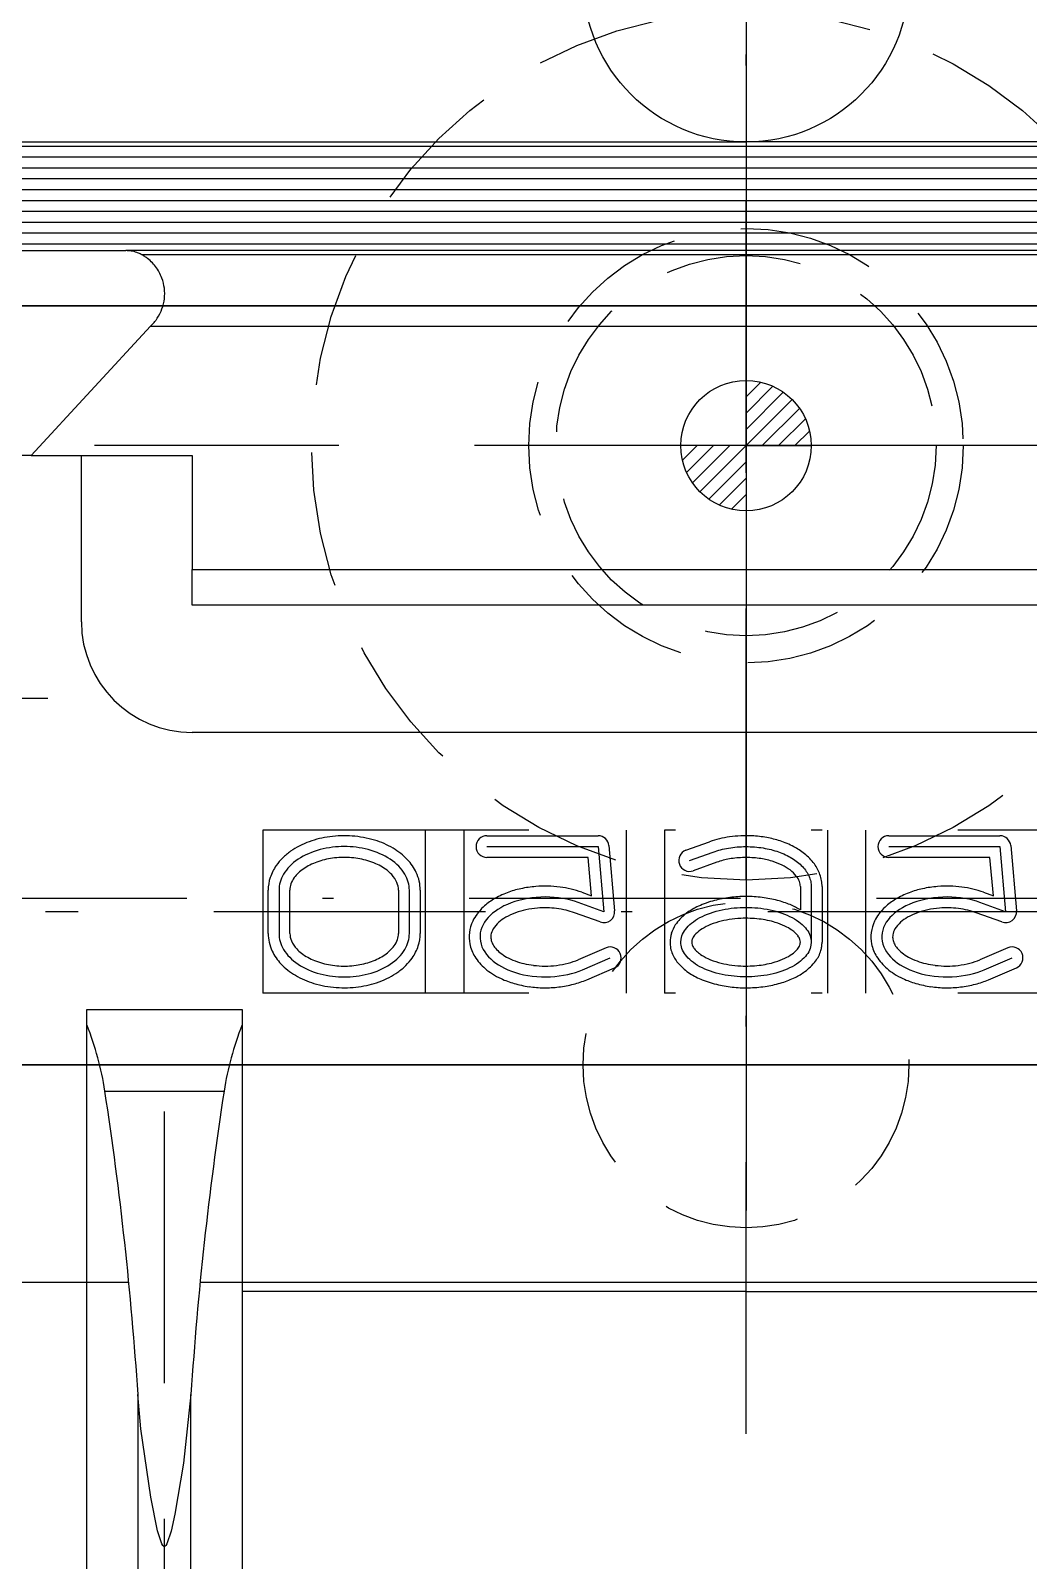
# Model space of a CAD drawing. Extents: x -430 to 437, y -440 to 538.
# Drawn here: x 188.74 to 197.93, y -111.57 to -97.48 of the extents above; entities that cross this region are included whole.
import ezdxf

# ---------------------------------------------------------------- set-up
doc = ezdxf.new("R2010")
doc.units = 0
for name, pattern in [('BORDER', [8.75, 2.5, -1.25, 2.5, -1.25, 0, -1.25]), ('DIVIDE', [6.25, 2.5, -1.25, 0, -1.25, 0, -1.25]), ('HIDDEN', [1.875, 1.25, -0.625])]:
    doc.linetypes.add(name, pattern=pattern)
for name, color, linetype in [('1', 7, 'CONTINUOUS'), ('100', 7, 'CONTINUOUS'), ('2', 7, 'CONTINUOUS'), ('200', 7, 'CONTINUOUS')]:
    doc.layers.add(name, color=color, linetype=linetype)

msp = doc.modelspace()

# ---------------------------------------------------------------- linework, layer by layer
at = {"layer": '1', "color": 141, "linetype": 'BORDER'}
for p, q in [((195.3318, -95.3048), (195.3318, -101.3048)), ((195.3318, -97.3048), (195.3318, -101.3048)), ((195.3318, -131.8538), (195.3318, -97.5477)), ((195.3318, -97.5548), (195.3318, -101.3048)), ((195.3318, -98.7048), (195.3318, -101.3048)), ((195.3318, -101.3048), (189.3318, -101.3048)), ((195.3318, -101.3048), (191.3318, -101.3048)), ((195.3318, -101.3048), (191.5818, -101.3048)), ((195.3318, -101.3048), (192.7318, -101.3048)), ((197.9318, -101.3048), (195.3318, -101.3048)), ((195.3318, -101.3048), (195.3318, -103.9048)), ((201.3318, -101.3048), (195.3318, -101.3048)), ((195.3318, -101.3048), (195.3318, -107.3048)), ((199.3318, -101.3048), (195.3318, -101.3048)), ((195.3318, -101.3048), (195.3318, -105.3048)), ((199.0818, -101.3048), (195.3318, -101.3048)), ((195.3318, -101.3048), (195.3318, -105.0548)), ((195.3318, -102.8468), (195.3318, -108.3468)), ((188.9018, -103.6333), (186.1518, -103.6333)), ((207.8818, -105.4758), (182.7818, -105.4758))]:
    msp.add_line(p, q, dxfattribs=at)
at = {"layer": '1', "color": 254, "linetype": 'CONTINUOUS'}
for p in [(183.8768, -98.5088), (206.7868, -98.5088)]:
    msp.add_line(p, (195.3318, -98.5088), dxfattribs=at)
at = {"layer": '1', "color": 7, "linetype": 'CONTINUOUS'}
for p, q in [((187.4268, -99.5088), (189.6198, -99.5088)), ((201.0438, -99.5088), (189.6198, -99.5088)), ((200.8946, -99.5477), (189.7691, -99.5477)), ((189.8478, -100.2048), (188.7487, -101.3958)), ((189.8478, -100.2048), (200.8158, -100.2048)), ((188.7487, -101.3958), (187.4268, -101.3958)), ((188.7487, -101.3958), (190.2318, -101.3958)), ((189.2118, -102.9258), (189.2118, -101.3958)), ((190.2318, -101.3958), (190.2318, -102.4446)), ((190.2318, -102.4446), (200.4318, -102.4446)), ((190.2318, -102.7728), (190.2318, -102.4446)), ((200.4318, -102.7728), (190.2318, -102.7728)), ((200.4318, -103.9458), (190.2318, -103.9458)), ((189.6487, -109.0111), (184.8768, -109.0111)), ((200.3587, -109.0111), (190.305, -109.0111))]:
    msp.add_line(p, q, dxfattribs=at)
at = {"layer": '1', "color": 121, "linetype": 'CONTINUOUS'}
for p, q in [((179.3318, -100.0188), (211.3318, -100.0188)), ((211.3318, -107.0058), (179.3318, -107.0058))]:
    msp.add_line(p, q, dxfattribs=at)
at = {"layer": '1', "color": 213, "linetype": 'CONTINUOUS'}
msp.add_line((211.3318, -100.0188), (179.3318, -100.0188), dxfattribs=at)
at = {"layer": '1', "color": 231, "linetype": 'CONTINUOUS'}
for p, q in [((195.3318, -101.3048), (195.3318, -100.7048)), ((195.4665, -100.7202), (195.3318, -100.8548)), ((195.5787, -100.758), (195.3318, -101.0048)), ((195.6744, -100.8123), (195.3318, -101.1548)), ((195.7561, -100.8806), (195.3318, -101.3048)), ((195.8244, -100.9623), (195.4818, -101.3048)), ((195.8787, -101.058), (195.6318, -101.3048)), ((195.9165, -101.1702), (195.7818, -101.3048)), ((195.3318, -101.3048), (194.7318, -101.3048)), ((194.7471, -101.4395), (194.8818, -101.3048)), ((194.785, -101.5517), (195.0318, -101.3048)), ((194.8392, -101.6474), (195.1818, -101.3048)), ((194.9076, -101.7291), (195.3318, -101.3048)), ((195.3318, -101.3048), (195.9318, -101.3048)), ((195.3318, -101.3048), (195.3318, -101.9048)), ((194.9892, -101.7974), (195.3318, -101.4548)), ((195.085, -101.8517), (195.3318, -101.6048)), ((195.1971, -101.8895), (195.3318, -101.7548))]:
    msp.add_line(p, q, dxfattribs=at)
at = {"layer": '1', "color": 71, "linetype": 'CONTINUOUS'}
msp.add_line((179.3318, -107.0058), (211.3318, -107.0058), dxfattribs=at)
at = {"layer": '1', "color": 254, "linetype": 'CONTINUOUS'}
msp.add_circle((195.3318, -97.0088), 1.5, dxfattribs=at)
at = {"layer": '1', "color": 121, "linetype": 'HIDDEN'}
for radius in [4, 2, 1.75]:
    msp.add_circle((195.3318, -101.3048), radius, dxfattribs=at)
at = {"layer": '1', "color": 231, "linetype": 'CONTINUOUS'}
msp.add_circle((195.3318, -101.3048), 0.6, dxfattribs=at)
at = {"layer": '1', "color": 7, "linetype": 'HIDDEN'}
msp.add_circle((195.3318, -107.0058), 1.5, dxfattribs=at)
at = {"layer": '1', "color": 7, "linetype": 'CONTINUOUS'}
for centre, radius, start, end in [((189.5718, -100.5082), 1.0005, 85.25366, 87.24707), ((189.6339, -99.7598), 0.2496, 81.26419, 85.25366), ((189.6335, -99.7623), 0.252, 69.55566, 81.25934), ((189.6345, -99.7597), 0.2493, 65.56131, 69.55562), ((189.324, -100.4429), 0.9998, 63.5664, 65.56131), ((189.0965, -100.6641), 1.3034, 57.51574, 58.93509), ((189.622, -99.8388), 0.325, 54.67411, 57.51574), ((189.5854, -99.8903), 0.3881, 37.20847, 54.67186), ((189.5631, -99.9073), 0.4162, 20.34912, 37.20847), ((189.5704, -99.9046), 0.4084, 353.35808, 20.34943), ((189.5669, -99.9042), 0.412, 326.47687, 353.35808), ((189.6277, -99.9494), 0.3361, 319.03115, 322.92002), ((189.5752, -99.9097), 0.4019, 322.92002, 326.47685), ((188.9355, -99.2839), 1.2964, 314.72915, 316.16264), ((189.6374, -99.9578), 0.3233, 316.16264, 319.03194), ((190.2318, -102.9258), 1.02, 180, 270)]:
    msp.add_arc(centre, radius, start, end, dxfattribs=at)
at = {"layer": '100', "color": 213, "linetype": 'CONTINUOUS'}
for p, q in [((184.8768, -98.5461), (205.7868, -98.5461)), ((184.8768, -98.6461), (205.7868, -98.6461)), ((184.8768, -98.7461), (205.7868, -98.7461)), ((184.8768, -98.8461), (205.7868, -98.8461)), ((184.8768, -98.9461), (205.7868, -98.9461)), ((184.8768, -99.0461), (205.7868, -99.0461)), ((184.8768, -99.1461), (205.7868, -99.1461)), ((184.8768, -99.2461), (205.7868, -99.2461)), ((184.8768, -99.3461), (205.7868, -99.3461)), ((184.8768, -99.4461), (205.7868, -99.4461))]:
    msp.add_line(p, q, dxfattribs=at)
at = {"layer": '2', "color": 7, "linetype": 'CONTINUOUS'}
for p, q in [((189.2628, -106.6428), (189.2628, -106.4958)), ((189.2628, -106.4958), (190.6908, -106.4958)), ((190.6908, -106.4958), (190.6908, -106.6428)), ((189.2628, -109.0923), (189.2628, -106.6428)), ((190.6908, -106.6428), (190.6908, -109.0923)), ((189.4284, -107.2477), (190.5253, -107.2477)), ((189.2628, -129.3862), (189.2628, -109.0111)), ((189.2628, -119.0103), (189.2628, -109.0923)), ((195.3318, -109.0923), (190.6908, -109.0923)), ((190.6908, -109.0923), (190.6908, -119.0103)), ((190.6908, -109.0923), (190.6908, -129.3862)), ((195.3318, -109.0923), (199.9728, -109.0923)), ((189.7328, -110.0412), (189.7328, -127.595)), ((189.7605, -110.3582), (189.7328, -110.0412)), ((189.7328, -110.0412), (189.7328, -119.0103)), ((190.2209, -110.0412), (190.153, -110.6738)), ((190.2209, -127.595), (190.2209, -110.0412)), ((190.2209, -119.0103), (190.2209, -110.0412)), ((189.8508, -110.9869), (189.7605, -110.3582)), ((190.153, -110.6738), (190.0735, -111.1435)), ((189.9139, -111.2973), (189.8508, -110.9869)), ((190.0735, -111.1435), (190.0393, -111.2988)), ((189.952, -111.4171), (189.9139, -111.2973)), ((189.9619, -111.4328), (189.952, -111.4171)), ((189.9982, -111.4178), (189.9878, -111.4332)), ((190.0393, -111.2988), (189.9982, -111.4178)), ((189.967, -111.4377), (189.9619, -111.4328)), ((189.9721, -111.4403), (189.967, -111.4377)), ((189.9773, -111.4404), (189.9721, -111.4403)), ((189.9825, -111.438), (189.9773, -111.4404)), ((189.9878, -111.4332), (189.9825, -111.438))]:
    msp.add_line(p, q, dxfattribs=at)
at = {"layer": '2', "color": 141, "linetype": 'BORDER'}
msp.add_line((189.9768, -131.3862), (189.9768, -107.0517), dxfattribs=at)
at = {"layer": '2', "color": 7, "linetype": 'CONTINUOUS'}
for centre, radius, start, end in [((186.602, -107.694), 2.8615, 8.97166, 21.55555), ((193.3517, -107.694), 2.8615, 158.44445, 171.02834), ((156.9298, -112.2101), 32.8749, 3.78279, 8.68169), ((223.0238, -112.2101), 32.8749, 171.31832, 176.21721)]:
    msp.add_arc(centre, radius, start, end, dxfattribs=at)
at = {"layer": '200', "color": 7, "linetype": 'DIVIDE'}
for p, q in [((190.8818, -104.8468), (190.8818, -106.3468)), ((199.7818, -104.8468), (190.8818, -104.8468)), ((192.3818, -106.3468), (192.3818, -104.8468)), ((192.7318, -104.8468), (192.7318, -106.3468)), ((194.2318, -106.3468), (194.2318, -104.8468)), ((194.5818, -104.8468), (194.5818, -106.3468)), ((196.0818, -104.8468), (196.0818, -106.3468)), ((196.4318, -104.8468), (196.4318, -106.3468)), ((199.7818, -106.3468), (190.8818, -106.3468))]:
    msp.add_line(p, q, dxfattribs=at)
at = {"layer": '200', "color": 7, "linetype": 'CONTINUOUS'}
for p, q in [((192.9458, -104.8968), (193.9698, -104.8968)), ((196.6458, -104.8968), (197.6698, -104.8968)), ((194.0694, -104.9881), (194.1219, -105.5881)), ((194.7781, -105.0306), (194.9959, -104.9527)), ((197.7694, -104.9881), (197.8219, -105.5881)), ((193.8782, -105.0968), (192.9458, -105.0968)), ((193.9091, -105.4496), (193.8782, -105.0968)), ((195.0632, -105.1411), (194.8455, -105.2189)), ((197.5782, -105.0968), (196.6458, -105.0968)), ((197.6091, -105.4496), (197.5782, -105.0968)), ((195.8318, -105.3647), (195.8318, -105.5785)), ((196.0318, -105.3647), (196.0318, -105.8768)), ((190.9318, -105.7968), (190.9318, -105.3968)), ((191.1318, -105.7968), (191.1318, -105.3968)), ((192.1318, -105.3968), (192.1318, -105.7968)), ((192.3318, -105.3968), (192.3318, -105.7968)), ((193.8198, -105.4175), (193.9091, -105.4496)), ((197.5198, -105.4175), (197.6091, -105.4496)), ((193.9884, -105.6909), (193.752, -105.6056)), ((197.6884, -105.6909), (197.452, -105.6056)), ((194.0425, -105.9288), (193.7857, -106.0387)), ((197.7425, -105.9288), (197.4857, -106.0387)), ((193.8644, -106.2226), (194.1212, -106.1127)), ((197.5644, -106.2226), (197.8212, -106.1127))]:
    msp.add_line(p, q, dxfattribs=at)
at = {"layer": '200', "color": 91, "linetype": 'BORDER'}
for p, q in [((191.2782, -105.0737), (191.2537, -105.0863)), ((191.3035, -105.062), (191.2782, -105.0737)), ((191.3296, -105.0513), (191.3035, -105.062)), ((191.3563, -105.0415), (191.3296, -105.0513)), ((191.3835, -105.0327), (191.3563, -105.0415)), ((191.411, -105.0249), (191.3835, -105.0327)), ((191.4388, -105.0181), (191.411, -105.0249)), ((191.4668, -105.0123), (191.4388, -105.0181)), ((191.4948, -105.0074), (191.4668, -105.0123)), ((191.5227, -105.0035), (191.4948, -105.0074)), ((191.5504, -105.0005), (191.5227, -105.0035)), ((191.5779, -104.9984), (191.5504, -105.0005)), ((191.6051, -104.9972), (191.5779, -104.9984)), ((191.6319, -104.9968), (191.6051, -104.9972)), ((191.6586, -104.9972), (191.6319, -104.9968)), ((191.6858, -104.9984), (191.6586, -104.9972)), ((191.7133, -105.0005), (191.6858, -104.9984)), ((191.741, -105.0035), (191.7133, -105.0005)), ((191.7689, -105.0074), (191.741, -105.0035)), ((191.7969, -105.0123), (191.7689, -105.0074)), ((191.8249, -105.0181), (191.7969, -105.0123)), ((191.8527, -105.0249), (191.8249, -105.0181)), ((191.8802, -105.0327), (191.8527, -105.0249)), ((191.9074, -105.0415), (191.8802, -105.0327)), ((191.9341, -105.0513), (191.9074, -105.0415)), ((191.9602, -105.062), (191.9341, -105.0513)), ((191.9855, -105.0737), (191.9602, -105.062)), ((192.01, -105.0863), (191.9855, -105.0737)), ((192.9459, -104.9968), (193.9698, -104.9968)), ((193.9698, -104.9968), (194.0223, -105.5968)), ((194.8118, -105.1248), (195.0295, -105.0469)), ((195.0295, -105.0469), (195.046, -105.0412)), ((195.046, -105.0412), (195.0628, -105.0358)), ((195.0628, -105.0358), (195.0801, -105.0307)), ((195.0801, -105.0307), (195.0977, -105.026)), ((195.0977, -105.026), (195.1157, -105.0215)), ((195.1157, -105.0215), (195.1341, -105.0174)), ((195.1341, -105.0174), (195.1527, -105.0136)), ((195.1527, -105.0136), (195.1716, -105.0101)), ((195.1716, -105.0101), (195.1908, -105.0071)), ((195.1908, -105.0071), (195.2102, -105.0044)), ((195.2102, -105.0044), (195.2299, -105.0021)), ((195.2299, -105.0021), (195.2496, -105.0003)), ((195.2496, -105.0003), (195.2696, -104.9988)), ((195.2696, -104.9988), (195.2896, -104.9977)), ((195.2896, -104.9977), (195.3097, -104.997)), ((195.3097, -104.997), (195.3298, -104.9968)), ((195.3298, -104.9968), (195.35, -104.997)), ((195.35, -104.997), (195.3701, -104.9975)), ((195.3701, -104.9975), (195.3901, -104.9985)), ((195.3901, -104.9985), (195.41, -104.9999)), ((195.41, -104.9999), (195.4298, -105.0017)), ((195.4298, -105.0017), (195.4495, -105.0039)), ((195.4495, -105.0039), (195.4689, -105.0065)), ((195.4689, -105.0065), (195.4882, -105.0095)), ((195.4882, -105.0095), (195.5071, -105.0128)), ((195.5071, -105.0128), (195.5258, -105.0166)), ((195.5258, -105.0166), (195.5442, -105.0206)), ((195.5442, -105.0206), (195.5622, -105.025)), ((195.5622, -105.025), (195.5799, -105.0297)), ((195.5799, -105.0297), (195.5972, -105.0348)), ((195.5972, -105.0348), (195.6142, -105.0401)), ((195.6142, -105.0401), (195.6307, -105.0457)), ((195.6307, -105.0457), (195.6469, -105.0516)), ((195.6469, -105.0516), (195.6629, -105.0579)), ((195.6629, -105.0579), (195.6787, -105.0645)), ((195.6787, -105.0645), (195.6942, -105.0715)), ((195.6942, -105.0715), (195.7095, -105.0789)), ((195.7095, -105.0789), (195.7245, -105.0866)), ((196.6459, -104.9968), (197.6698, -104.9968)), ((197.6698, -104.9968), (197.7223, -105.5968)), ((191.0989, -105.2131), (191.0857, -105.2312)), ((191.1136, -105.1953), (191.0989, -105.2131)), ((191.1297, -105.1779), (191.1136, -105.1953)), ((191.1472, -105.161), (191.1297, -105.1779)), ((191.1661, -105.1447), (191.1472, -105.161)), ((191.1862, -105.129), (191.1661, -105.1447)), ((191.2076, -105.114), (191.1862, -105.129)), ((191.2301, -105.0997), (191.2076, -105.114)), ((191.2537, -105.0863), (191.2301, -105.0997)), ((192.0336, -105.0997), (192.01, -105.0863)), ((192.0561, -105.114), (192.0336, -105.0997)), ((192.0775, -105.129), (192.0561, -105.114)), ((192.0976, -105.1447), (192.0775, -105.129)), ((192.1165, -105.161), (192.0976, -105.1447)), ((192.134, -105.1779), (192.1165, -105.161)), ((192.1501, -105.1953), (192.134, -105.1779)), ((192.1648, -105.2131), (192.1501, -105.1953)), ((192.178, -105.2312), (192.1648, -105.2131)), ((195.7245, -105.0866), (195.7391, -105.0946)), ((195.7391, -105.0946), (195.7534, -105.1029)), ((195.7534, -105.1029), (195.7673, -105.1116)), ((195.7673, -105.1116), (195.7807, -105.1206)), ((195.7807, -105.1206), (195.7937, -105.1299)), ((195.7937, -105.1299), (195.8062, -105.1395)), ((195.8062, -105.1395), (195.8183, -105.1494)), ((195.8183, -105.1494), (195.8298, -105.1595)), ((195.8298, -105.1595), (195.8407, -105.1698)), ((195.8407, -105.1698), (195.8511, -105.1804)), ((195.8511, -105.1804), (195.8609, -105.1912)), ((195.8609, -105.1912), (195.8701, -105.2022)), ((195.8701, -105.2022), (195.8786, -105.2134)), ((195.8786, -105.2134), (195.8866, -105.2247)), ((195.8866, -105.2247), (195.8939, -105.2361)), ((191.0343, -105.3609), (191.0325, -105.379)), ((191.0374, -105.3425), (191.0343, -105.3609)), ((191.0419, -105.324), (191.0374, -105.3425)), ((191.0477, -105.3054), (191.0419, -105.324)), ((191.055, -105.2867), (191.0477, -105.3054)), ((191.0638, -105.2681), (191.055, -105.2867)), ((191.074, -105.2496), (191.0638, -105.2681)), ((191.0857, -105.2312), (191.074, -105.2496)), ((192.1897, -105.2496), (192.178, -105.2312)), ((192.1999, -105.2681), (192.1897, -105.2496)), ((192.2087, -105.2867), (192.1999, -105.2681)), ((192.216, -105.3054), (192.2087, -105.2867)), ((192.2218, -105.324), (192.216, -105.3054)), ((192.2263, -105.3425), (192.2218, -105.324)), ((192.2294, -105.3609), (192.2263, -105.3425)), ((192.2312, -105.379), (192.2294, -105.3609)), ((195.8939, -105.2361), (195.9006, -105.2476)), ((195.9006, -105.2476), (195.9066, -105.2593)), ((195.9066, -105.2593), (195.912, -105.271)), ((195.912, -105.271), (195.9167, -105.2827)), ((195.9167, -105.2827), (195.9207, -105.2945)), ((195.9207, -105.2945), (195.9242, -105.3063)), ((195.9242, -105.3063), (195.9269, -105.3181)), ((195.9269, -105.3181), (195.9291, -105.3298)), ((195.9291, -105.3298), (195.9306, -105.3416)), ((195.9306, -105.3416), (195.9315, -105.3532)), ((195.9315, -105.3532), (195.9318, -105.3648)), ((195.9318, -105.3647), (195.9318, -105.8767)), ((191.0325, -105.379), (191.0319, -105.3968)), ((191.0319, -105.3968), (191.0319, -105.7968)), ((192.2318, -105.3968), (192.2312, -105.379)), ((192.2318, -105.7968), (192.2318, -105.3968)), ((193.2033, -105.5029), (193.1679, -105.5152)), ((193.2404, -105.4919), (193.2033, -105.5029)), ((193.279, -105.4825), (193.2404, -105.4919)), ((193.3187, -105.4747), (193.279, -105.4825)), ((193.3594, -105.4685), (193.3187, -105.4747)), ((193.4007, -105.4642), (193.3594, -105.4685)), ((193.4424, -105.4616), (193.4007, -105.4642)), ((193.484, -105.4608), (193.4424, -105.4616)), ((193.5254, -105.4618), (193.484, -105.4608)), ((193.5663, -105.4645), (193.5254, -105.4618)), ((193.6062, -105.4688), (193.5663, -105.4645)), ((193.6451, -105.4747), (193.6062, -105.4688)), ((193.6827, -105.482), (193.6451, -105.4747)), ((193.7188, -105.4907), (193.6827, -105.482)), ((193.7533, -105.5006), (193.7188, -105.4907)), ((193.7859, -105.5116), (193.7533, -105.5006)), ((196.9033, -105.5029), (196.8679, -105.5152)), ((196.9404, -105.4919), (196.9033, -105.5029)), ((196.979, -105.4825), (196.9404, -105.4919)), ((197.0187, -105.4747), (196.979, -105.4825)), ((197.0594, -105.4685), (197.0187, -105.4747)), ((197.1007, -105.4642), (197.0594, -105.4685)), ((197.1424, -105.4616), (197.1007, -105.4642)), ((197.184, -105.4608), (197.1424, -105.4616)), ((197.2254, -105.4618), (197.184, -105.4608)), ((197.2663, -105.4645), (197.2254, -105.4618)), ((197.3062, -105.4688), (197.2663, -105.4645)), ((197.3451, -105.4747), (197.3062, -105.4688)), ((197.3827, -105.482), (197.3451, -105.4747)), ((197.4188, -105.4907), (197.3827, -105.482)), ((197.4533, -105.5006), (197.4188, -105.4907)), ((197.4859, -105.5116), (197.4533, -105.5006)), ((192.977, -105.63), (192.9572, -105.6503)), ((192.9984, -105.6109), (192.977, -105.63)), ((193.0212, -105.593), (192.9984, -105.6109)), ((193.0461, -105.5758), (193.0212, -105.593)), ((193.0733, -105.5593), (193.0461, -105.5758)), ((193.1027, -105.5436), (193.0733, -105.5593)), ((193.1343, -105.5288), (193.1027, -105.5436)), ((193.1679, -105.5152), (193.1343, -105.5288)), ((194.0223, -105.5968), (193.7859, -105.5116)), ((194.9076, -105.6505), (194.9301, -105.6391)), ((194.9301, -105.6391), (194.9536, -105.6283)), ((194.9536, -105.6283), (194.9782, -105.6183)), ((194.9782, -105.6183), (195.0035, -105.6089)), ((195.0035, -105.6089), (195.0296, -105.6003)), ((195.0296, -105.6003), (195.0562, -105.5925)), ((195.0562, -105.5925), (195.0834, -105.5855)), ((195.0834, -105.5855), (195.111, -105.5792)), ((195.111, -105.5792), (195.1388, -105.5738)), ((195.1388, -105.5738), (195.1667, -105.5691)), ((195.1667, -105.5691), (195.1947, -105.5652)), ((195.1947, -105.5652), (195.2226, -105.5621)), ((195.2226, -105.5621), (195.2504, -105.5597)), ((195.2504, -105.5597), (195.2779, -105.5581)), ((195.2779, -105.5581), (195.3051, -105.5571)), ((195.3051, -105.5571), (195.3318, -105.5568)), ((195.3318, -105.5568), (195.3586, -105.5571)), ((195.3586, -105.5571), (195.3857, -105.5581)), ((195.3857, -105.5581), (195.4132, -105.5597)), ((195.4132, -105.5597), (195.441, -105.5621)), ((195.441, -105.5621), (195.4689, -105.5652)), ((195.4689, -105.5652), (195.4969, -105.5691)), ((195.4969, -105.5691), (195.5249, -105.5738)), ((195.5249, -105.5738), (195.5527, -105.5792)), ((195.5527, -105.5792), (195.5802, -105.5855)), ((195.5802, -105.5855), (195.6074, -105.5925)), ((195.6074, -105.5925), (195.6341, -105.6003)), ((195.6341, -105.6003), (195.6601, -105.6089)), ((195.6601, -105.6089), (195.6855, -105.6183)), ((195.6855, -105.6183), (195.71, -105.6283)), ((195.71, -105.6283), (195.7335, -105.6391)), ((195.7335, -105.6391), (195.7561, -105.6505)), ((196.677, -105.63), (196.6572, -105.6503)), ((196.6984, -105.6109), (196.677, -105.63)), ((196.7212, -105.593), (196.6984, -105.6109)), ((196.7461, -105.5758), (196.7212, -105.593)), ((196.7733, -105.5593), (196.7461, -105.5758)), ((196.8027, -105.5436), (196.7733, -105.5593)), ((196.8343, -105.5288), (196.8027, -105.5436)), ((196.8679, -105.5152), (196.8343, -105.5288)), ((197.7223, -105.5968), (197.4859, -105.5116)), ((192.8905, -105.7665), (192.8849, -105.7918)), ((192.8989, -105.7417), (192.8905, -105.7665)), ((192.91, -105.7175), (192.8989, -105.7417)), ((192.9235, -105.6941), (192.91, -105.7175)), ((192.9393, -105.6717), (192.9235, -105.6941)), ((192.9572, -105.6503), (192.9393, -105.6717)), ((194.7477, -105.8036), (194.755, -105.7887)), ((194.755, -105.7887), (194.7637, -105.7738)), ((194.7637, -105.7738), (194.774, -105.759)), ((194.774, -105.759), (194.7857, -105.7443)), ((194.7857, -105.7443), (194.7989, -105.7298)), ((194.7989, -105.7298), (194.8135, -105.7156)), ((194.8135, -105.7156), (194.8296, -105.7017)), ((194.8296, -105.7017), (194.8471, -105.6881)), ((194.8471, -105.6881), (194.866, -105.6751)), ((194.866, -105.6751), (194.8862, -105.6625)), ((194.8862, -105.6625), (194.9076, -105.6505)), ((195.7561, -105.6505), (195.7774, -105.6625)), ((195.7774, -105.6625), (195.7976, -105.6751)), ((195.7976, -105.6751), (195.8165, -105.6881)), ((195.8165, -105.6881), (195.834, -105.7017)), ((195.834, -105.7017), (195.8501, -105.7156)), ((195.8501, -105.7156), (195.8648, -105.7298)), ((195.8648, -105.7298), (195.878, -105.7443)), ((195.878, -105.7443), (195.8897, -105.759)), ((195.8897, -105.759), (195.8999, -105.7738)), ((195.8999, -105.7738), (195.9086, -105.7887)), ((195.9086, -105.7887), (195.9159, -105.8036)), ((196.5905, -105.7665), (196.5849, -105.7918)), ((196.5989, -105.7417), (196.5905, -105.7665)), ((196.61, -105.7175), (196.5989, -105.7417)), ((196.6235, -105.6941), (196.61, -105.7175)), ((196.6393, -105.6717), (196.6235, -105.6941)), ((196.6572, -105.6503), (196.6393, -105.6717)), ((191.0319, -105.7968), (191.0325, -105.8146)), ((191.0325, -105.8146), (191.0343, -105.8327)), ((191.0343, -105.8327), (191.0374, -105.8511)), ((191.0374, -105.8511), (191.0419, -105.8696)), ((191.0419, -105.8696), (191.0477, -105.8882)), ((191.0477, -105.8882), (191.055, -105.9068)), ((191.055, -105.9068), (191.0638, -105.9255)), ((191.0638, -105.9255), (191.074, -105.944)), ((192.1897, -105.944), (192.1999, -105.9255)), ((192.1999, -105.9255), (192.2087, -105.9068)), ((192.2087, -105.9068), (192.216, -105.8882)), ((192.216, -105.8882), (192.2218, -105.8696)), ((192.2218, -105.8696), (192.2263, -105.8511)), ((192.2263, -105.8511), (192.2294, -105.8327)), ((192.2294, -105.8327), (192.2312, -105.8146)), ((192.2312, -105.8146), (192.2318, -105.7968)), ((192.8849, -105.7918), (192.8822, -105.8173)), ((192.8822, -105.8173), (192.8823, -105.843)), ((192.8823, -105.843), (192.8854, -105.8687)), ((192.8854, -105.8687), (192.8914, -105.8941)), ((192.8914, -105.8941), (192.9002, -105.919)), ((192.9002, -105.919), (192.9117, -105.9433)), ((194.7318, -105.8768), (194.7343, -105.848)), ((194.7324, -105.891), (194.7318, -105.8768)), ((194.7343, -105.9055), (194.7324, -105.891)), ((194.7343, -105.848), (194.7374, -105.8333)), ((194.7374, -105.9202), (194.7343, -105.9055)), ((194.7374, -105.8333), (194.7419, -105.8185)), ((194.7419, -105.935), (194.7374, -105.9202)), ((194.7419, -105.8185), (194.7477, -105.8036)), ((195.9159, -105.8036), (195.9218, -105.8185)), ((195.9218, -105.8185), (195.9262, -105.8333)), ((195.9262, -105.9202), (195.9218, -105.935)), ((195.9262, -105.8333), (195.9294, -105.848)), ((195.9294, -105.9055), (195.9262, -105.9202)), ((195.9294, -105.848), (195.9312, -105.8625)), ((195.9318, -105.8768), (195.9294, -105.9055)), ((195.9312, -105.8625), (195.9318, -105.8768)), ((196.5849, -105.7918), (196.5822, -105.8173)), ((196.5822, -105.8173), (196.5823, -105.843)), ((196.5823, -105.843), (196.5854, -105.8687)), ((196.5854, -105.8687), (196.5914, -105.8941)), ((196.5914, -105.8941), (196.6002, -105.919)), ((196.6002, -105.919), (196.6117, -105.9433)), ((191.074, -105.944), (191.0857, -105.9624)), ((191.0857, -105.9624), (191.0989, -105.9805)), ((191.0989, -105.9805), (191.1136, -105.9983)), ((191.1136, -105.9983), (191.1297, -106.0157)), ((191.1297, -106.0157), (191.1472, -106.0326)), ((191.1472, -106.0326), (191.1661, -106.0489)), ((191.1661, -106.0489), (191.1862, -106.0646)), ((191.1862, -106.0646), (191.2076, -106.0796)), ((192.0561, -106.0796), (192.0775, -106.0646)), ((192.0775, -106.0646), (192.0976, -106.0489)), ((192.0976, -106.0489), (192.1165, -106.0326)), ((192.1165, -106.0326), (192.134, -106.0157)), ((192.134, -106.0157), (192.1501, -105.9983)), ((192.1501, -105.9983), (192.1648, -105.9805)), ((192.1648, -105.9805), (192.178, -105.9624)), ((192.178, -105.9624), (192.1897, -105.944)), ((192.9117, -105.9433), (192.9257, -105.9669)), ((192.9257, -105.9669), (192.9422, -105.9896)), ((192.9422, -105.9896), (192.9608, -106.0112)), ((192.9608, -106.0112), (192.9813, -106.0317)), ((192.9813, -106.0317), (193.0036, -106.051)), ((193.0036, -106.051), (193.0273, -106.069)), ((193.0273, -106.069), (193.0524, -106.0857)), ((193.8251, -106.1306), (194.0818, -106.0208)), ((194.7477, -105.9499), (194.7419, -105.935)), ((194.755, -105.9648), (194.7477, -105.9499)), ((194.7637, -105.9797), (194.755, -105.9648)), ((194.774, -105.9945), (194.7637, -105.9797)), ((194.7857, -106.0092), (194.774, -105.9945)), ((194.7989, -106.0237), (194.7857, -106.0092)), ((194.8135, -106.0379), (194.7989, -106.0237)), ((194.8296, -106.0519), (194.8135, -106.0379)), ((194.8471, -106.0654), (194.8296, -106.0519)), ((194.866, -106.0784), (194.8471, -106.0654)), ((195.8165, -106.0654), (195.7976, -106.0784)), ((195.834, -106.0519), (195.8165, -106.0654)), ((195.8501, -106.0379), (195.834, -106.0519)), ((195.8648, -106.0237), (195.8501, -106.0379)), ((195.878, -106.0092), (195.8648, -106.0237)), ((195.8897, -105.9945), (195.878, -106.0092)), ((195.8999, -105.9797), (195.8897, -105.9945)), ((195.9086, -105.9648), (195.8999, -105.9797)), ((195.9159, -105.9499), (195.9086, -105.9648)), ((195.9218, -105.935), (195.9159, -105.9499)), ((196.6117, -105.9433), (196.6257, -105.9669)), ((196.6257, -105.9669), (196.6422, -105.9896)), ((196.6422, -105.9896), (196.6608, -106.0112)), ((196.6608, -106.0112), (196.6813, -106.0317)), ((196.6813, -106.0317), (196.7036, -106.051)), ((196.7036, -106.051), (196.7273, -106.069)), ((196.7273, -106.069), (196.7524, -106.0857)), ((197.5251, -106.1306), (197.7818, -106.0208)), ((191.2076, -106.0796), (191.2301, -106.0939)), ((191.2301, -106.0939), (191.2537, -106.1073)), ((191.2537, -106.1073), (191.2782, -106.1199)), ((191.2782, -106.1199), (191.3035, -106.1316)), ((191.3035, -106.1316), (191.3296, -106.1423)), ((191.3296, -106.1423), (191.3563, -106.1521)), ((191.3563, -106.1521), (191.3835, -106.1609)), ((191.3835, -106.1609), (191.411, -106.1687)), ((191.411, -106.1687), (191.4388, -106.1755)), ((191.4388, -106.1755), (191.4668, -106.1813)), ((191.4668, -106.1813), (191.4948, -106.1862)), ((191.4948, -106.1862), (191.5227, -106.1901)), ((191.5227, -106.1901), (191.5504, -106.1931)), ((191.5504, -106.1931), (191.5779, -106.1951)), ((191.5779, -106.1951), (191.6051, -106.1964)), ((191.6051, -106.1964), (191.6319, -106.1968)), ((191.6319, -106.1968), (191.6586, -106.1964)), ((191.6586, -106.1964), (191.6858, -106.1951)), ((191.6858, -106.1951), (191.7133, -106.1931)), ((191.7133, -106.1931), (191.741, -106.1901)), ((191.741, -106.1901), (191.7689, -106.1862)), ((191.7689, -106.1862), (191.7969, -106.1813)), ((191.7969, -106.1813), (191.8249, -106.1755)), ((191.8249, -106.1755), (191.8527, -106.1687)), ((191.8527, -106.1687), (191.8802, -106.1609)), ((191.8802, -106.1609), (191.9074, -106.1521)), ((191.9074, -106.1521), (191.9341, -106.1423)), ((191.9341, -106.1423), (191.9602, -106.1316)), ((191.9602, -106.1316), (191.9855, -106.1199)), ((191.9855, -106.1199), (192.01, -106.1073)), ((192.01, -106.1073), (192.0336, -106.0939)), ((192.0336, -106.0939), (192.0561, -106.0796)), ((193.0524, -106.0857), (193.0794, -106.1017)), ((193.0794, -106.1017), (193.1086, -106.1169)), ((193.1086, -106.1169), (193.1399, -106.1311)), ((193.1399, -106.1311), (193.1732, -106.1443)), ((193.1732, -106.1443), (193.2084, -106.1563)), ((193.2084, -106.1563), (193.2453, -106.167)), ((193.2453, -106.167), (193.2837, -106.1761)), ((193.2837, -106.1761), (193.3233, -106.1837)), ((193.3233, -106.1837), (193.3639, -106.1896)), ((193.3639, -106.1896), (193.4053, -106.1938)), ((193.4053, -106.1938), (193.447, -106.1962)), ((193.447, -106.1962), (193.4889, -106.1967)), ((193.4889, -106.1967), (193.5305, -106.1956)), ((193.5305, -106.1956), (193.5717, -106.1926)), ((193.5717, -106.1926), (193.612, -106.188)), ((193.612, -106.188), (193.6513, -106.1818)), ((193.6513, -106.1818), (193.6894, -106.1741)), ((193.6894, -106.1741), (193.7259, -106.1649)), ((193.7259, -106.1649), (193.7608, -106.1546)), ((193.7608, -106.1546), (193.7939, -106.1431)), ((193.7939, -106.1431), (193.8251, -106.1306)), ((194.8862, -106.091), (194.866, -106.0784)), ((194.9076, -106.103), (194.8862, -106.091)), ((194.9301, -106.1144), (194.9076, -106.103)), ((194.9536, -106.1252), (194.9301, -106.1144)), ((194.9782, -106.1352), (194.9536, -106.1252)), ((195.0035, -106.1446), (194.9782, -106.1352)), ((195.0296, -106.1532), (195.0035, -106.1446)), ((195.0562, -106.161), (195.0296, -106.1532)), ((195.0834, -106.168), (195.0562, -106.161)), ((195.111, -106.1743), (195.0834, -106.168)), ((195.1388, -106.1797), (195.111, -106.1743)), ((195.1667, -106.1844), (195.1388, -106.1797)), ((195.1947, -106.1883), (195.1667, -106.1844)), ((195.2226, -106.1914), (195.1947, -106.1883)), ((195.2504, -106.1938), (195.2226, -106.1914)), ((195.2779, -106.1954), (195.2504, -106.1938)), ((195.3051, -106.1964), (195.2779, -106.1954)), ((195.3318, -106.1967), (195.3051, -106.1964)), ((195.3586, -106.1964), (195.3318, -106.1967)), ((195.3857, -106.1954), (195.3586, -106.1964)), ((195.4132, -106.1938), (195.3857, -106.1954)), ((195.441, -106.1914), (195.4132, -106.1938)), ((195.4689, -106.1883), (195.441, -106.1914)), ((195.4969, -106.1844), (195.4689, -106.1883)), ((195.5249, -106.1797), (195.4969, -106.1844)), ((195.5527, -106.1743), (195.5249, -106.1797)), ((195.5802, -106.168), (195.5527, -106.1743)), ((195.6074, -106.161), (195.5802, -106.168)), ((195.6341, -106.1532), (195.6074, -106.161)), ((195.6601, -106.1446), (195.6341, -106.1532)), ((195.6855, -106.1352), (195.6601, -106.1446)), ((195.71, -106.1252), (195.6855, -106.1352)), ((195.7335, -106.1144), (195.71, -106.1252)), ((195.7561, -106.103), (195.7335, -106.1144)), ((195.7774, -106.091), (195.7561, -106.103)), ((195.7976, -106.0784), (195.7774, -106.091)), ((196.7524, -106.0857), (196.7794, -106.1017)), ((196.7794, -106.1017), (196.8086, -106.1169)), ((196.8086, -106.1169), (196.8399, -106.1311)), ((196.8399, -106.1311), (196.8732, -106.1443)), ((196.8732, -106.1443), (196.9084, -106.1563)), ((196.9084, -106.1563), (196.9453, -106.167)), ((196.9453, -106.167), (196.9837, -106.1761)), ((196.9837, -106.1761), (197.0233, -106.1837)), ((197.0233, -106.1837), (197.0639, -106.1896)), ((197.0639, -106.1896), (197.1053, -106.1938)), ((197.1053, -106.1938), (197.147, -106.1962)), ((197.147, -106.1962), (197.1889, -106.1967)), ((197.1889, -106.1967), (197.2305, -106.1956)), ((197.2305, -106.1956), (197.2717, -106.1926)), ((197.2717, -106.1926), (197.312, -106.188)), ((197.312, -106.188), (197.3513, -106.1818)), ((197.3513, -106.1818), (197.3894, -106.1741)), ((197.3894, -106.1741), (197.4259, -106.1649)), ((197.4259, -106.1649), (197.4608, -106.1546)), ((197.4608, -106.1546), (197.4939, -106.1431)), ((197.4939, -106.1431), (197.5251, -106.1306))]:
    msp.add_line(p, q, dxfattribs=at)
at = {"layer": '200', "color": 141, "linetype": 'BORDER'}
msp.add_line((201.7818, -105.5968), (188.8818, -105.5968), dxfattribs=at)
at = {"layer": '200', "color": 7, "linetype": 'CONTINUOUS'}
for centre, radius, start, end in [((191.6165, -105.7935), 0.8958, 97.53704, 109.97578), ((191.6311, -105.9039), 1.0072, 85.80831, 97.53704), ((191.6337, -105.8681), 0.9712, 73.38039, 85.80852), ((191.6944, -105.6649), 0.7592, 59.31522, 73.38039), ((192.9458, -104.9968), 0.1, 90, 270), ((193.9698, -104.9968), 0.1, 5, 90), ((195.31, -105.8308), 0.9325, 97.96289, 109.68323), ((195.3313, -105.9834), 1.0866, 87.10753, 97.96289), ((195.332, -105.9686), 1.0718, 79.78626, 87.10761), ((195.3577, -105.826), 0.9269, 71.91274, 79.78626), ((196.6458, -104.9968), 0.1, 90, 270), ((197.6698, -104.9968), 0.1, 5, 90), ((191.4839, -105.5304), 0.5998, 125.13664, 134.55922), ((191.5233, -105.5864), 0.6682, 117.21058, 125.13677), ((191.5844, -105.7052), 0.8019, 109.9758, 117.21058), ((191.7627, -105.5496), 0.6252, 43.7087, 59.3154), ((194.8118, -105.1248), 0.1, 109.68387, 289.68386), ((195.392, -105.7211), 0.8166, 62.34229, 71.91248), ((195.4835, -105.5465), 0.6194, 51.35034, 62.34229), ((195.5533, -105.4592), 0.5076, 36.62708, 51.34995), ((191.3569, -105.4158), 0.4281, 145.05802, 161.85158), ((191.4022, -105.4474), 0.4833, 134.55922, 145.05809), ((191.5001, -105.553), 0.4272, 124.33615, 133.21265), ((191.5399, -105.6112), 0.4978, 116.78334, 124.33661), ((191.5774, -105.6855), 0.5809, 109.79211, 116.78334), ((191.6164, -105.7938), 0.696, 97.7081, 109.79276), ((191.6313, -105.9039), 0.8071, 86.48902, 97.7081), ((191.6332, -105.8725), 0.7757, 80.73002, 86.48881), ((191.6403, -105.8289), 0.7315, 74.80169, 80.73002), ((191.6546, -105.7762), 0.6769, 68.24247, 74.80093), ((191.7062, -105.647), 0.5378, 60.88314, 68.24247), ((191.7365, -105.5926), 0.4755, 52.51471, 60.8838), ((191.8163, -105.4885), 0.3444, 42.67769, 52.51471), ((191.8964, -105.4219), 0.4403, 25.089, 43.7087), ((195.2974, -105.7958), 0.6954, 99.77561, 109.6832), ((195.3322, -105.9978), 0.9004, 91.07137, 99.77561), ((195.3324, -106.0081), 0.9107, 82.47125, 91.07121), ((195.3556, -105.8331), 0.7341, 72.89122, 82.47125), ((195.3797, -105.7548), 0.6522, 63.96316, 72.8905), ((195.4744, -105.5609), 0.4364, 53.04419, 63.96316), ((195.538, -105.4764), 0.3307, 39.1288, 53.04426), ((195.6648, -105.3764), 0.3688, 19.33564, 36.62708), ((191.2988, -105.3968), 0.367, 161.85158, 180), ((191.3001, -105.3968), 0.1683, 160.61982, 180), ((191.3613, -105.4183), 0.2331, 144.17628, 160.61982), ((191.3995, -105.4459), 0.2802, 133.21265, 144.17685), ((191.8736, -105.4357), 0.2664, 23.75815, 42.67724), ((191.962, -105.3968), 0.1698, 359.99933, 23.75815), ((191.9358, -105.4034), 0.3967, 12.79165, 25.08823), ((191.9651, -105.3968), 0.3667, 359.9988, 12.79165), ((193.4796, -106.4064), 1.0455, 94.58275, 102.28474), ((193.4831, -106.4492), 1.0885, 82.83494, 94.58245), ((195.6573, -105.3793), 0.1768, 20.05608, 39.1288), ((195.6882, -105.368), 0.1439, 10.37526, 20.05718), ((195.7059, -105.3648), 0.1259, 0.01783, 10.37526), ((195.6896, -105.3676), 0.3424, 9.79587, 19.3359), ((195.7061, -105.3648), 0.3257, 0.01615, 9.79587), ((197.1796, -106.4064), 1.0455, 94.58275, 102.28474), ((197.1831, -106.4492), 1.0885, 82.83494, 94.58245), ((193.2956, -105.9645), 0.562, 120.8684, 132.94718), ((193.4078, -106.1522), 0.7807, 110.62559, 120.8684), ((193.4469, -106.2561), 0.8918, 102.28474, 110.62537), ((193.5019, -106.2992), 0.9373, 70.17188, 82.83494), ((195.2747, -106.3812), 0.9184, 104.70434, 114.56348), ((195.3176, -106.5449), 1.0876, 97.17278, 104.70441), ((195.3318, -106.6577), 1.2013, 90.03549, 97.17278), ((195.3318, -106.6581), 1.2016, 82.87282, 90.035), ((195.3457, -106.5466), 1.0893, 75.38029, 82.87282), ((195.3836, -106.4015), 0.9394, 67.84788, 75.38073), ((196.9956, -105.9645), 0.562, 120.8684, 132.94718), ((197.1078, -106.1522), 0.7807, 110.62559, 120.8684), ((197.1469, -106.2561), 0.8918, 102.28474, 110.62537), ((197.2019, -106.2992), 0.9373, 70.17188, 82.83494), ((193.1644, -105.8487), 0.3863, 143.23116, 154.72447), ((193.2412, -105.906), 0.4821, 132.94644, 143.23116), ((193.3072, -105.979), 0.3806, 119.54461, 131.50105), ((193.4143, -106.168), 0.5978, 110.01048, 119.54461), ((193.4495, -106.2648), 0.7008, 101.92012, 110.01086), ((193.4798, -106.408), 0.8472, 94.56217, 101.92012), ((193.4808, -106.4207), 0.8599, 88.76854, 94.56212), ((193.4804, -106.4396), 0.8788, 83.04001, 88.76854), ((193.4854, -106.3983), 0.8372, 76.93321, 83.04111), ((193.5202, -106.2485), 0.6834, 70.17277, 76.93321), ((194.0223, -105.5968), 0.1, 250.17309, 5), ((195.0749, -106.0006), 0.4866, 126.80718, 136.20328), ((195.1412, -106.0893), 0.5974, 114.56348, 126.80749), ((195.4801, -106.1644), 0.6834, 59.025, 67.84788), ((196.8644, -105.8487), 0.3863, 143.23116, 154.72447), ((196.9412, -105.906), 0.4821, 132.94644, 143.23116), ((197.0072, -105.979), 0.3806, 119.54461, 131.50105), ((197.1143, -106.168), 0.5978, 110.01048, 119.54461), ((197.1495, -106.2648), 0.7008, 101.92012, 110.01086), ((197.1798, -106.408), 0.8472, 94.56217, 101.92012), ((197.1808, -106.4207), 0.8599, 88.76854, 94.56212), ((197.1804, -106.4396), 0.8788, 83.04001, 88.76854), ((197.1854, -106.3983), 0.8372, 76.93321, 83.04111), ((197.2202, -106.2485), 0.6834, 70.17277, 76.93321), ((197.7223, -105.5968), 0.1, 250.17309, 5), ((193.1068, -105.8295), 0.3249, 172.67591, 191.26726), ((193.1301, -105.8325), 0.3484, 154.72392, 172.67591), ((193.1257, -105.8313), 0.144, 148.25885, 171.52334), ((193.2377, -105.9006), 0.2758, 131.50165, 148.25885), ((194.9473, -105.8906), 0.3176, 147.0788, 162.85894), ((194.9867, -105.9161), 0.3645, 136.20328, 147.07808), ((195.0803, -106.0052), 0.2935, 124.9581, 139.21887), ((195.1539, -106.1106), 0.4221, 114.169, 124.95888), ((195.2696, -106.3683), 0.7046, 105.82934, 114.169), ((195.3047, -106.4922), 0.8334, 98.92833, 105.82902), ((195.3309, -106.6589), 1.0021, 92.64964, 98.92833), ((195.3325, -106.6941), 1.0374, 83.32422, 92.64959), ((195.3556, -106.4974), 0.8393, 72.97387, 83.32422), ((195.4031, -106.342), 0.6768, 64.92625, 72.97382), ((195.516, -106.1009), 0.4105, 54.59637, 64.92625), ((195.5728, -106.0209), 0.3125, 46.5092, 54.59671), ((196.8068, -105.8295), 0.3249, 172.67591, 191.26726), ((196.8301, -105.8325), 0.3484, 154.72392, 172.67591), ((196.8257, -105.8313), 0.144, 148.25885, 171.52334), ((196.9377, -105.9006), 0.2758, 131.50165, 148.25885), ((191.2986, -105.7968), 0.3667, 180, 192.79114), ((191.3278, -105.7901), 0.3967, 192.79114, 205.08824), ((191.3017, -105.7968), 0.1698, 180.00075, 203.75789), ((191.3901, -105.7579), 0.2664, 203.75789, 222.67725), ((191.8642, -105.7477), 0.2802, 313.21266, 324.17686), ((191.9023, -105.7752), 0.2332, 324.17785, 340.61966), ((191.9636, -105.7968), 0.1683, 340.61966, 0), ((191.9067, -105.7777), 0.4281, 325.05799, 341.8518), ((191.9648, -105.7968), 0.367, 341.8518, 0), ((193.1275, -105.8253), 0.346, 191.26737, 212.05846), ((193.106, -105.8283), 0.1242, 171.52408, 189.89363), ((193.1351, -105.8233), 0.1536, 189.89363, 206.39363), ((193.1742, -105.8038), 0.1973, 206.39376, 220.46468), ((194.0818, -106.0208), 0.1, 293.16016, 113.16016), ((194.9026, -105.8768), 0.2707, 162.85894, 179.99948), ((194.9025, -105.8768), 0.2706, 180, 191.73403), ((194.9027, -105.8768), 0.0708, 170.69552, 180), ((194.9048, -105.8768), 0.0729, 180, 200.11503), ((194.9149, -105.8788), 0.0833, 162.12986, 170.69552), ((194.9449, -105.8885), 0.1148, 139.21887, 162.12825), ((194.9573, -105.8576), 0.1288, 200.11503, 215.231), ((195.6592, -105.9298), 0.1869, 36.05466, 46.5092), ((195.7155, -105.8633), 0.1185, 319.08483, 340.582), ((195.7033, -105.8977), 0.1323, 20.69331, 36.05344), ((195.7587, -105.8768), 0.0732, 0, 20.69331), ((195.7464, -105.8742), 0.0857, 340.58319, 349.8208), ((195.761, -105.8768), 0.0709, 349.8208, 0.00741), ((195.7513, -105.8754), 0.2807, 343.91957, 351.84617), ((195.7612, -105.8768), 0.2707, 351.84617, 0.00161), ((196.8275, -105.8253), 0.346, 191.26737, 212.05846), ((196.806, -105.8283), 0.1242, 171.52408, 189.89363), ((196.8351, -105.8233), 0.1536, 189.89363, 206.39363), ((196.8742, -105.8038), 0.1973, 206.39376, 220.46468), ((197.7818, -106.0208), 0.1, 293.16016, 113.16016), ((191.3673, -105.7717), 0.4403, 205.08785, 223.70871), ((191.4474, -105.705), 0.3444, 222.67767, 232.51473), ((191.5272, -105.6009), 0.4755, 232.51473, 240.88381), ((191.5575, -105.5465), 0.5378, 240.88312, 248.24249), ((191.609, -105.4174), 0.6769, 248.24249, 254.80093), ((191.6233, -105.3647), 0.7314, 254.80143, 260.73132), ((191.6473, -105.3998), 0.696, 277.70861, 289.79276), ((191.6863, -105.5081), 0.5809, 289.79209, 296.78336), ((191.7238, -105.5823), 0.4978, 296.78336, 304.33662), ((191.7636, -105.6406), 0.4272, 304.33613, 313.21266), ((191.8615, -105.7461), 0.4833, 314.55888, 325.0581), ((193.2424, -105.7534), 0.4815, 212.05846, 229.65598), ((193.2706, -105.7216), 0.324, 220.46468, 231.43473), ((193.3168, -105.6637), 0.3981, 231.4336, 241.53099), ((193.4196, -105.474), 0.6138, 241.53099, 249.65807), ((193.4536, -105.3824), 0.7116, 249.6592, 256.45417), ((193.4875, -105.2768), 0.8197, 276.93453, 284.57291), ((193.5305, -105.4421), 0.6489, 284.57291, 293.15946), ((194.9233, -105.8724), 0.292, 191.73403, 203.09051), ((194.9545, -105.8592), 0.3259, 203.08966, 222.074), ((195.0015, -105.8263), 0.183, 215.22907, 226.48464), ((195.0935, -105.7294), 0.3166, 226.48464, 235.0421), ((195.1539, -105.6431), 0.422, 235.0419, 245.82388), ((195.2696, -105.3853), 0.7045, 245.82388, 254.1704), ((195.3047, -105.2615), 0.8332, 254.17041, 261.05697), ((195.3555, -105.256), 0.8394, 276.65737, 287.02619), ((195.4031, -105.4114), 0.6769, 287.02613, 295.06645), ((195.5159, -105.6526), 0.4106, 295.06645, 305.4037), ((195.5857, -105.7508), 0.2902, 305.40363, 319.08483), ((195.6016, -105.7716), 0.464, 306.05153, 322.92562), ((195.7313, -105.8696), 0.3015, 322.92562, 343.91974), ((196.9424, -105.7534), 0.4815, 212.05846, 229.65598), ((196.9706, -105.7216), 0.324, 220.46468, 231.43473), ((197.0168, -105.6637), 0.3981, 231.4336, 241.53099), ((197.1196, -105.474), 0.6138, 241.53099, 249.65807), ((197.1536, -105.3824), 0.7116, 249.6592, 256.45417), ((197.1875, -105.2768), 0.8197, 276.93453, 284.57291), ((197.2305, -105.4421), 0.6489, 284.57291, 293.15946), ((191.5009, -105.6439), 0.6252, 223.70871, 239.31541), ((191.5693, -105.5287), 0.7592, 239.31597, 253.38023), ((191.6305, -105.3211), 0.7757, 260.73132, 266.48882), ((191.6324, -105.2897), 0.8071, 266.48891, 277.70861), ((191.6793, -105.4883), 0.8019, 289.97578, 297.21059), ((191.7404, -105.6072), 0.6682, 297.21059, 305.13678), ((191.7797, -105.6631), 0.5998, 305.13743, 314.55888), ((193.3035, -105.6815), 0.5759, 229.65542, 237.75294), ((193.382, -105.5571), 0.723, 237.75294, 244.97894), ((193.4729, -105.3021), 0.7941, 256.45417, 262.88581), ((193.4817, -105.2319), 0.865, 262.88488, 269.90298), ((193.4817, -105.2288), 0.868, 269.90298, 276.93456), ((195.093, -105.7342), 0.5124, 222.074, 237.20168), ((195.1751, -105.6068), 0.6639, 237.20173, 248.26053), ((195.3309, -105.0949), 1.0018, 261.05697, 267.35004), ((195.3325, -105.0592), 1.0376, 267.35035, 276.65737), ((195.4075, -105.4245), 0.8631, 287.29819, 295.80649), ((195.5233, -105.664), 0.5971, 295.80649, 306.05123), ((197.0035, -105.6815), 0.5759, 229.65542, 237.75294), ((197.082, -105.5571), 0.723, 237.75294, 244.97894), ((197.1729, -105.3021), 0.7941, 256.45417, 262.88581), ((197.1817, -105.2319), 0.865, 262.88488, 269.90298), ((197.1817, -105.2288), 0.868, 269.90298, 276.93456), ((191.6299, -105.3255), 0.9712, 253.38023, 265.80852), ((191.6326, -105.2896), 1.0072, 265.8083, 277.53704), ((191.6472, -105.4), 0.8958, 277.53704, 289.97578), ((193.4223, -105.4707), 0.8184, 244.97923, 253.93203), ((193.4736, -105.2926), 1.0037, 253.93203, 262.01507), ((193.4815, -105.2362), 1.0606, 262.01476, 269.39439), ((193.4816, -105.2276), 1.0692, 269.39439, 276.74714), ((193.4873, -105.2756), 1.0209, 276.7477, 284.57432), ((193.5306, -105.4422), 0.8488, 284.57432, 293.15949), ((195.2914, -105.3149), 0.9781, 248.26053, 257.37629), ((195.3258, -105.1617), 1.1352, 257.37652, 264.75456), ((195.3325, -105.0885), 1.2086, 264.75456, 271.94984), ((195.3334, -105.1147), 1.1825, 271.94934, 279.34403), ((195.3585, -105.2671), 1.028, 279.34403, 287.29814), ((197.1223, -105.4707), 0.8184, 244.97923, 253.93203), ((197.1736, -105.2926), 1.0037, 253.93203, 262.01507), ((197.1815, -105.2362), 1.0606, 262.01476, 269.39439), ((197.1816, -105.2276), 1.0692, 269.39439, 276.74714), ((197.1873, -105.2756), 1.0209, 276.7477, 284.57432), ((197.2306, -105.4422), 0.8488, 284.57432, 293.15949)]:
    msp.add_arc(centre, radius, start, end, dxfattribs=at)

doc.saveas('drawing.dxf')
